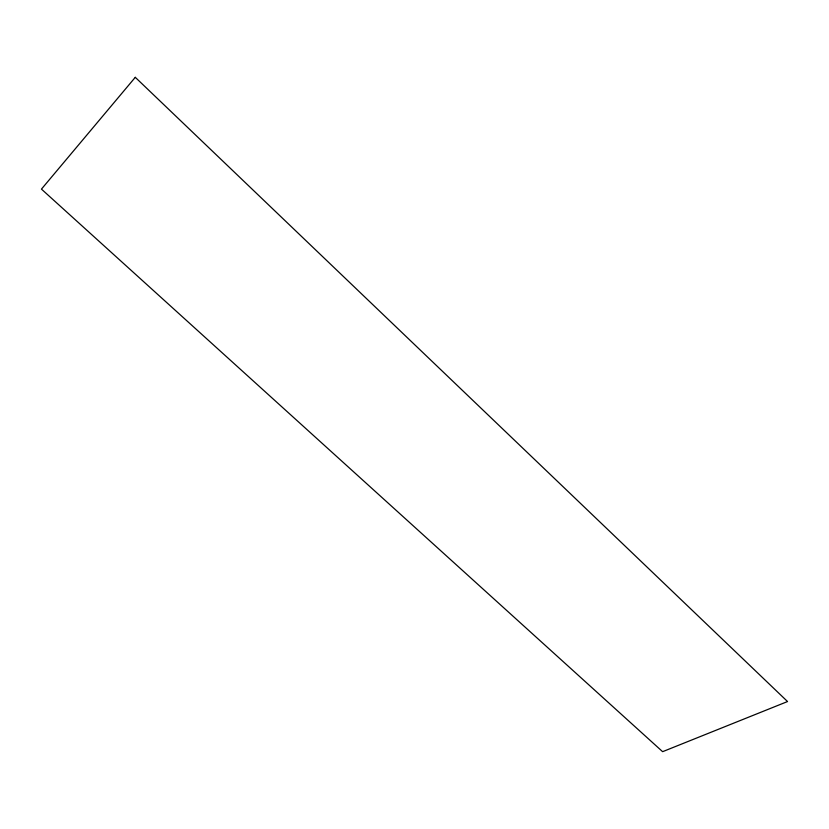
<?xml version="1.0" encoding="UTF-8"?>
<svg xmlns="http://www.w3.org/2000/svg" width="829" height="829" viewBox="0 0 829 829"><rect width="100%" height="100%" fill="white"/><g stroke="black" fill="none" stroke-linecap="round" stroke-linejoin="round"><path stroke-width="1.24" d="M135.282 77.325L41.45 189.116L662.62 751.675L787.55 701.541L135.282 77.325"/></g></svg>
